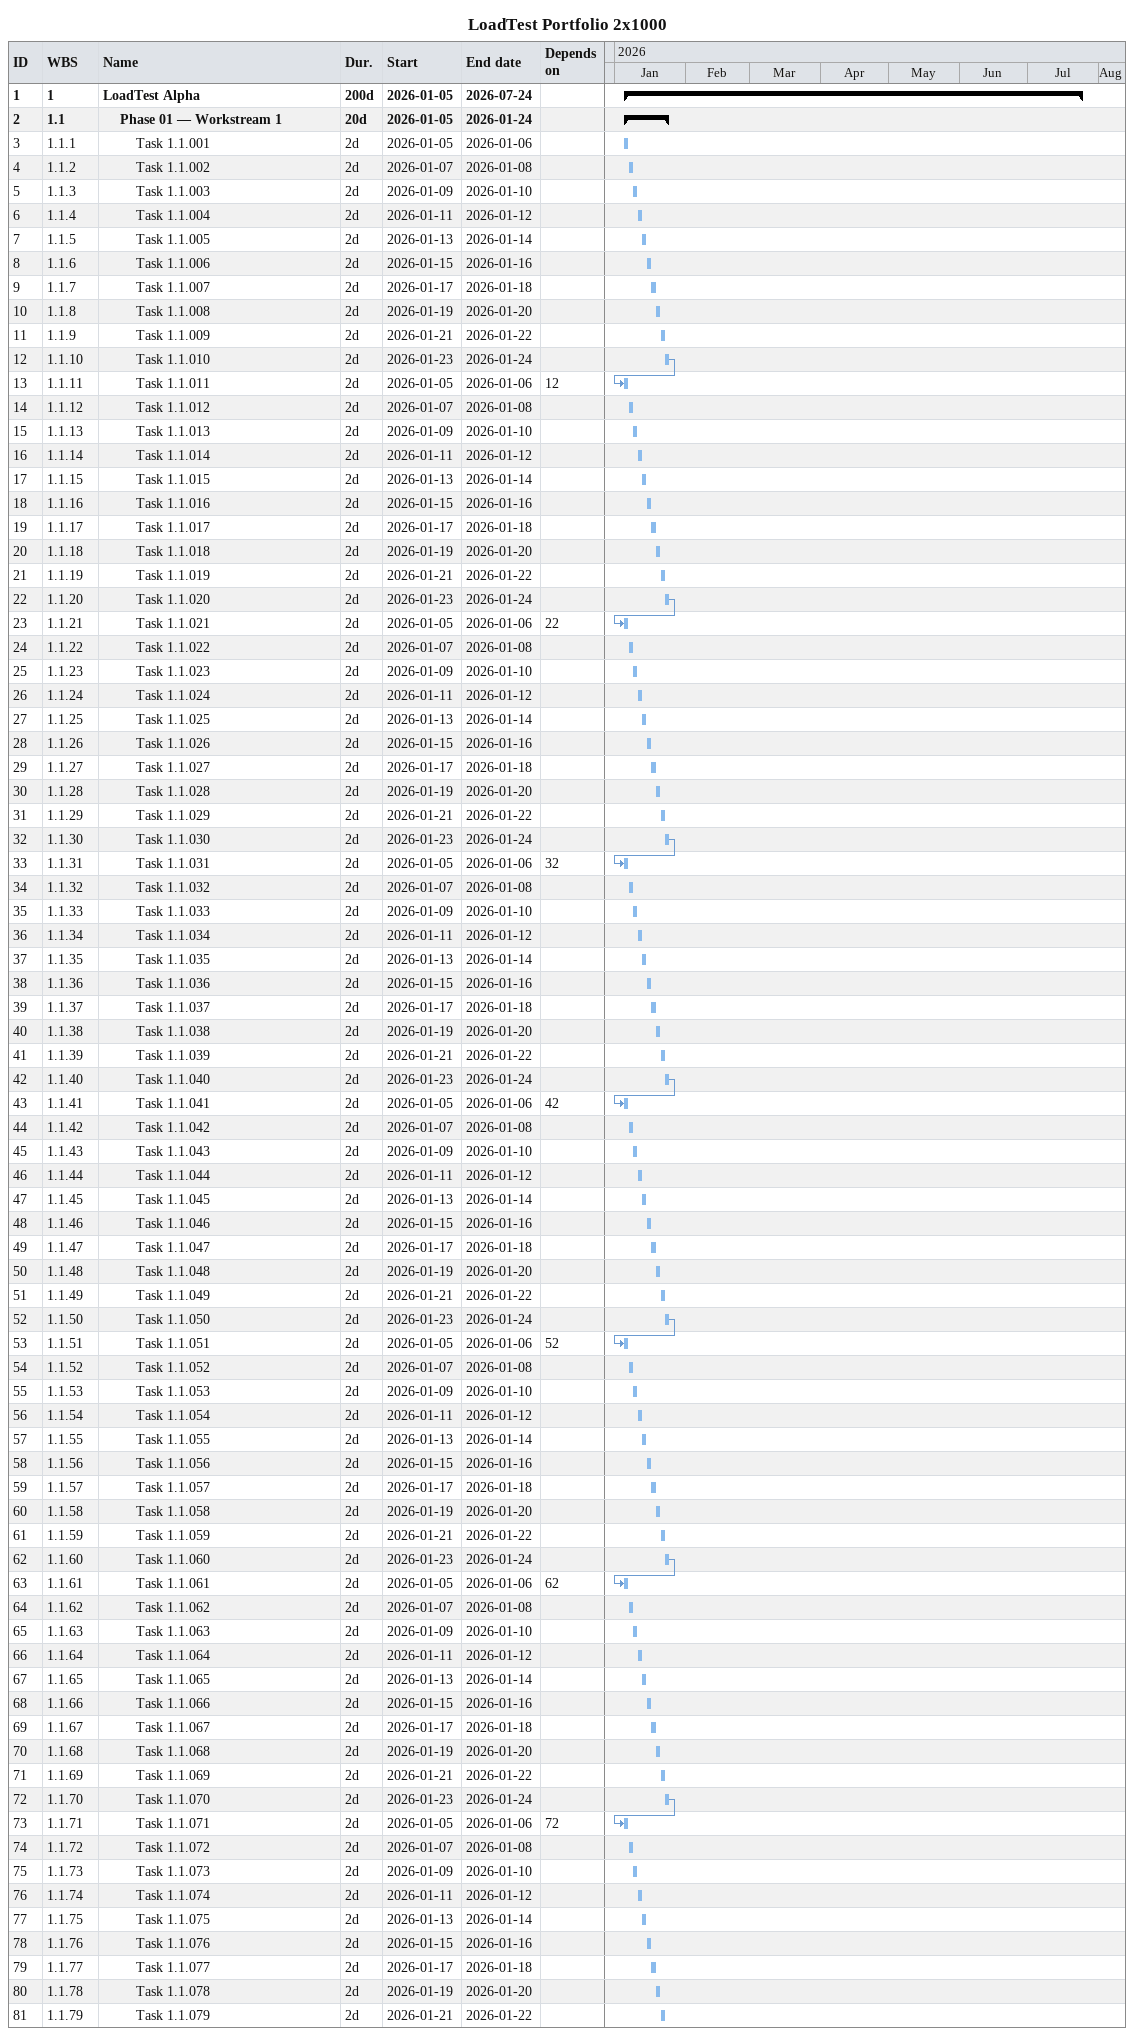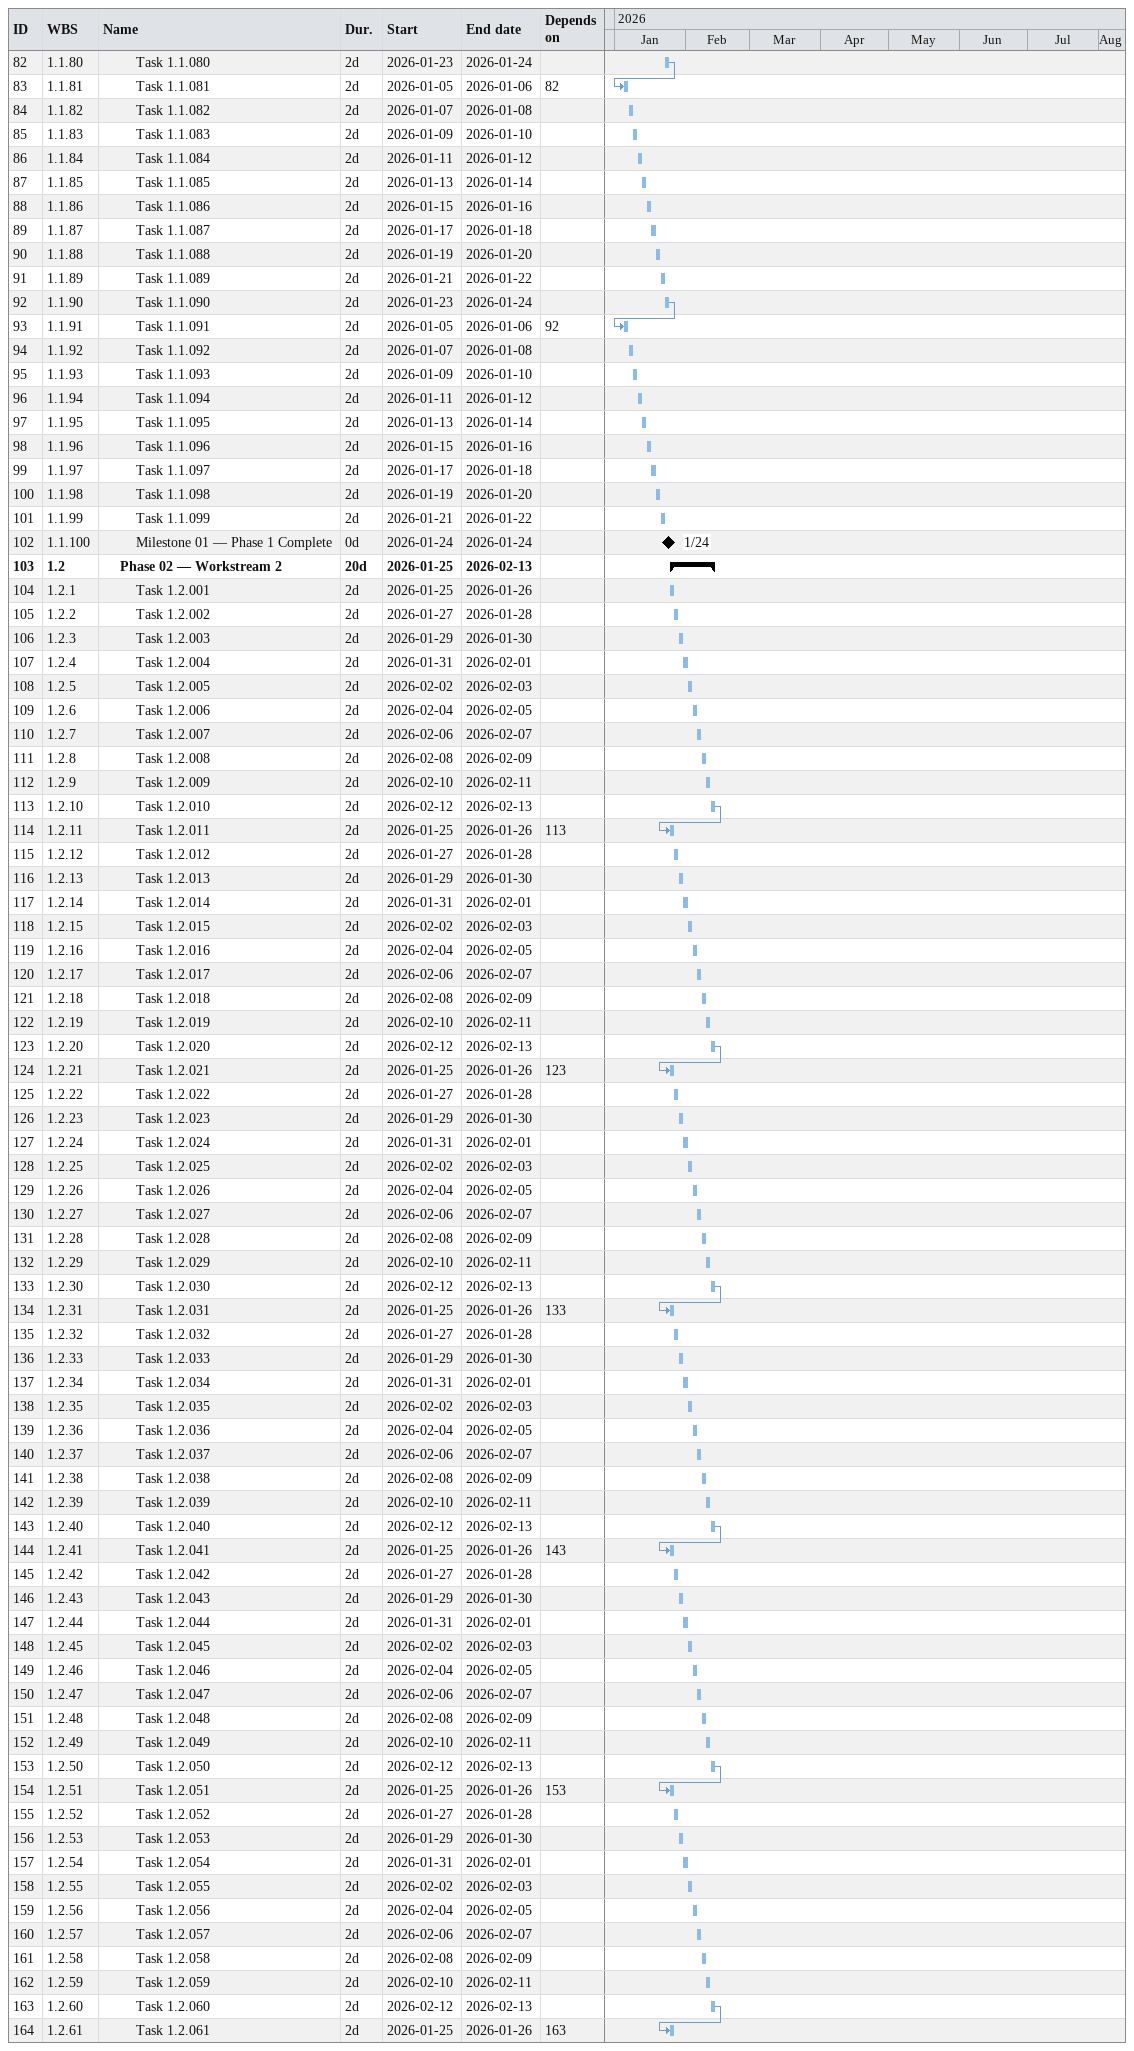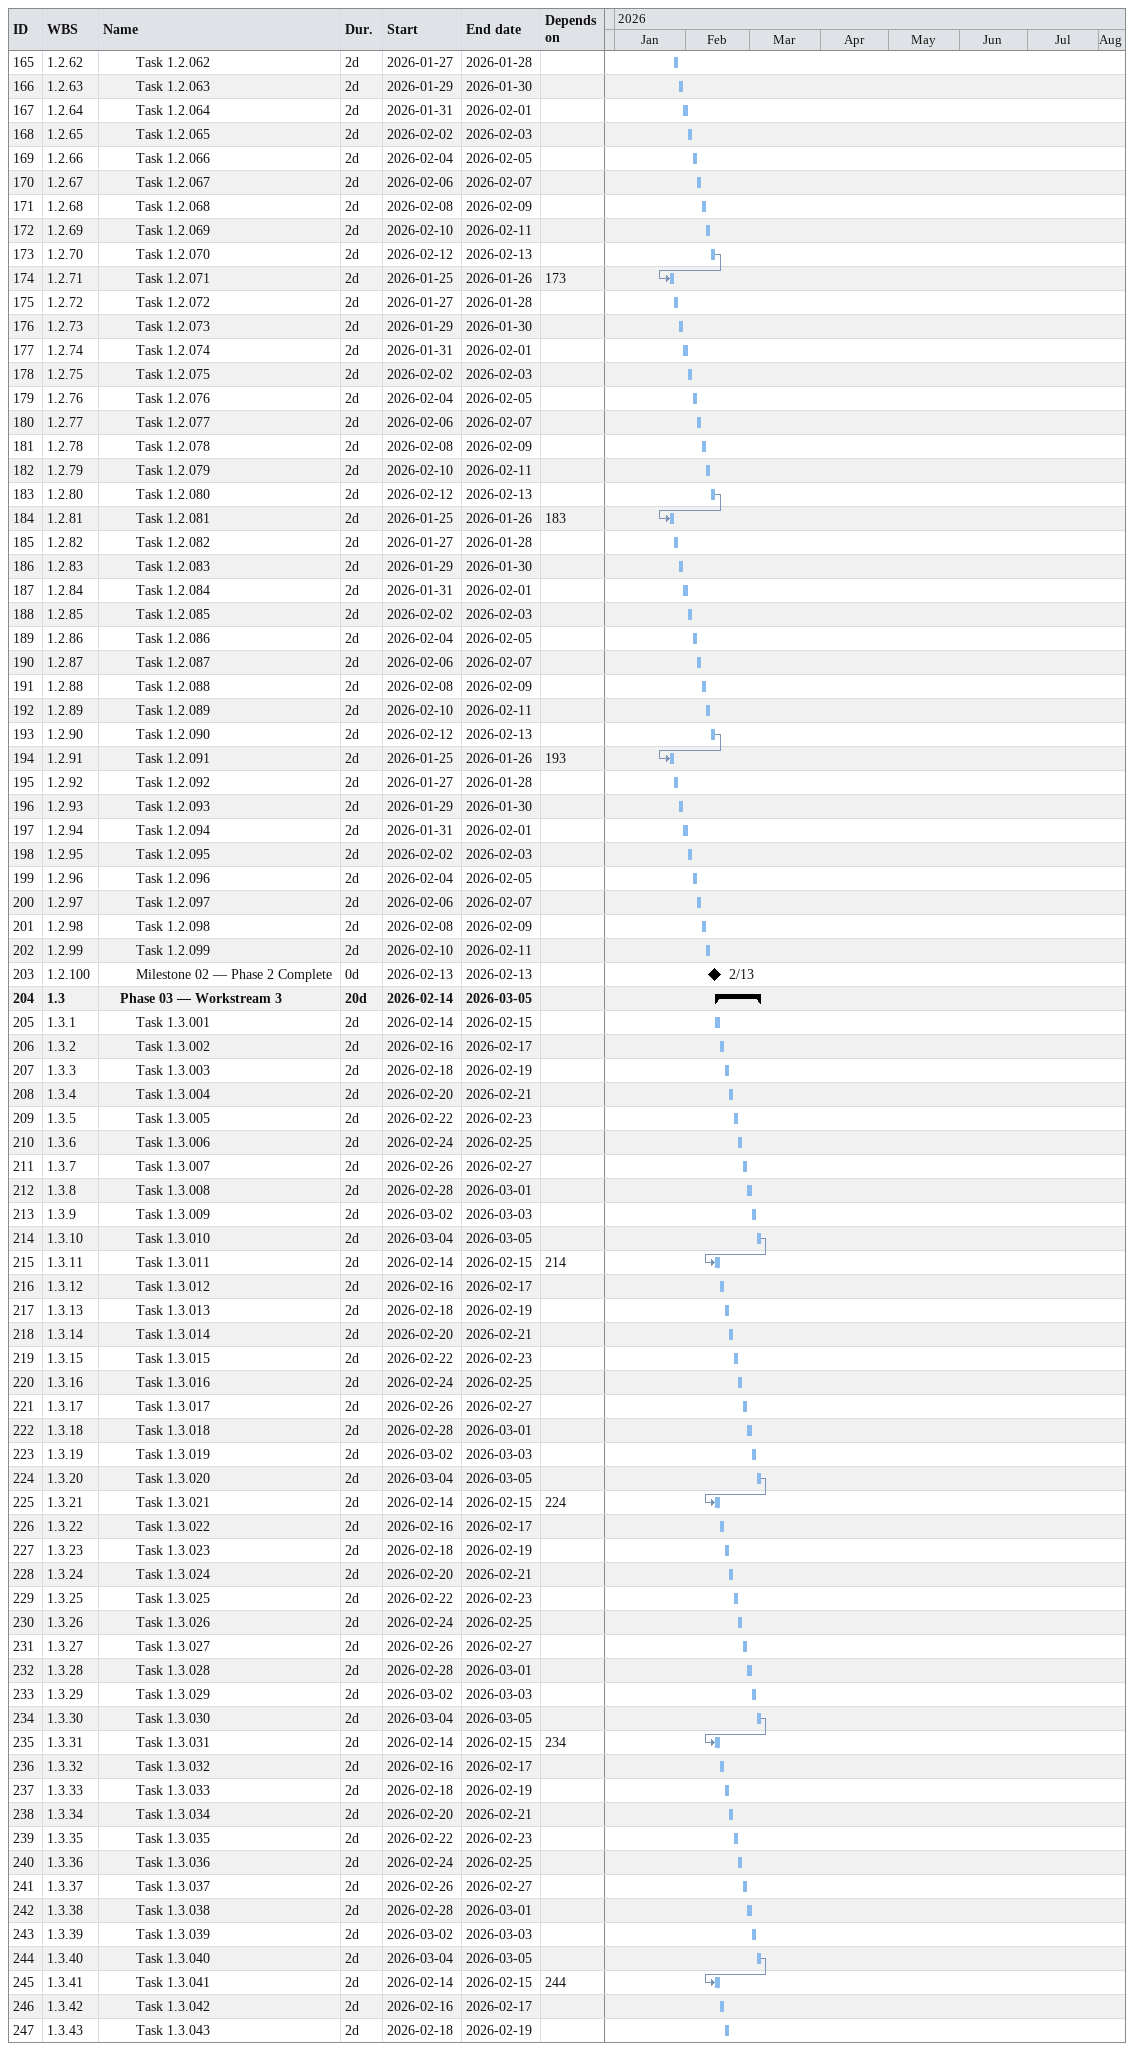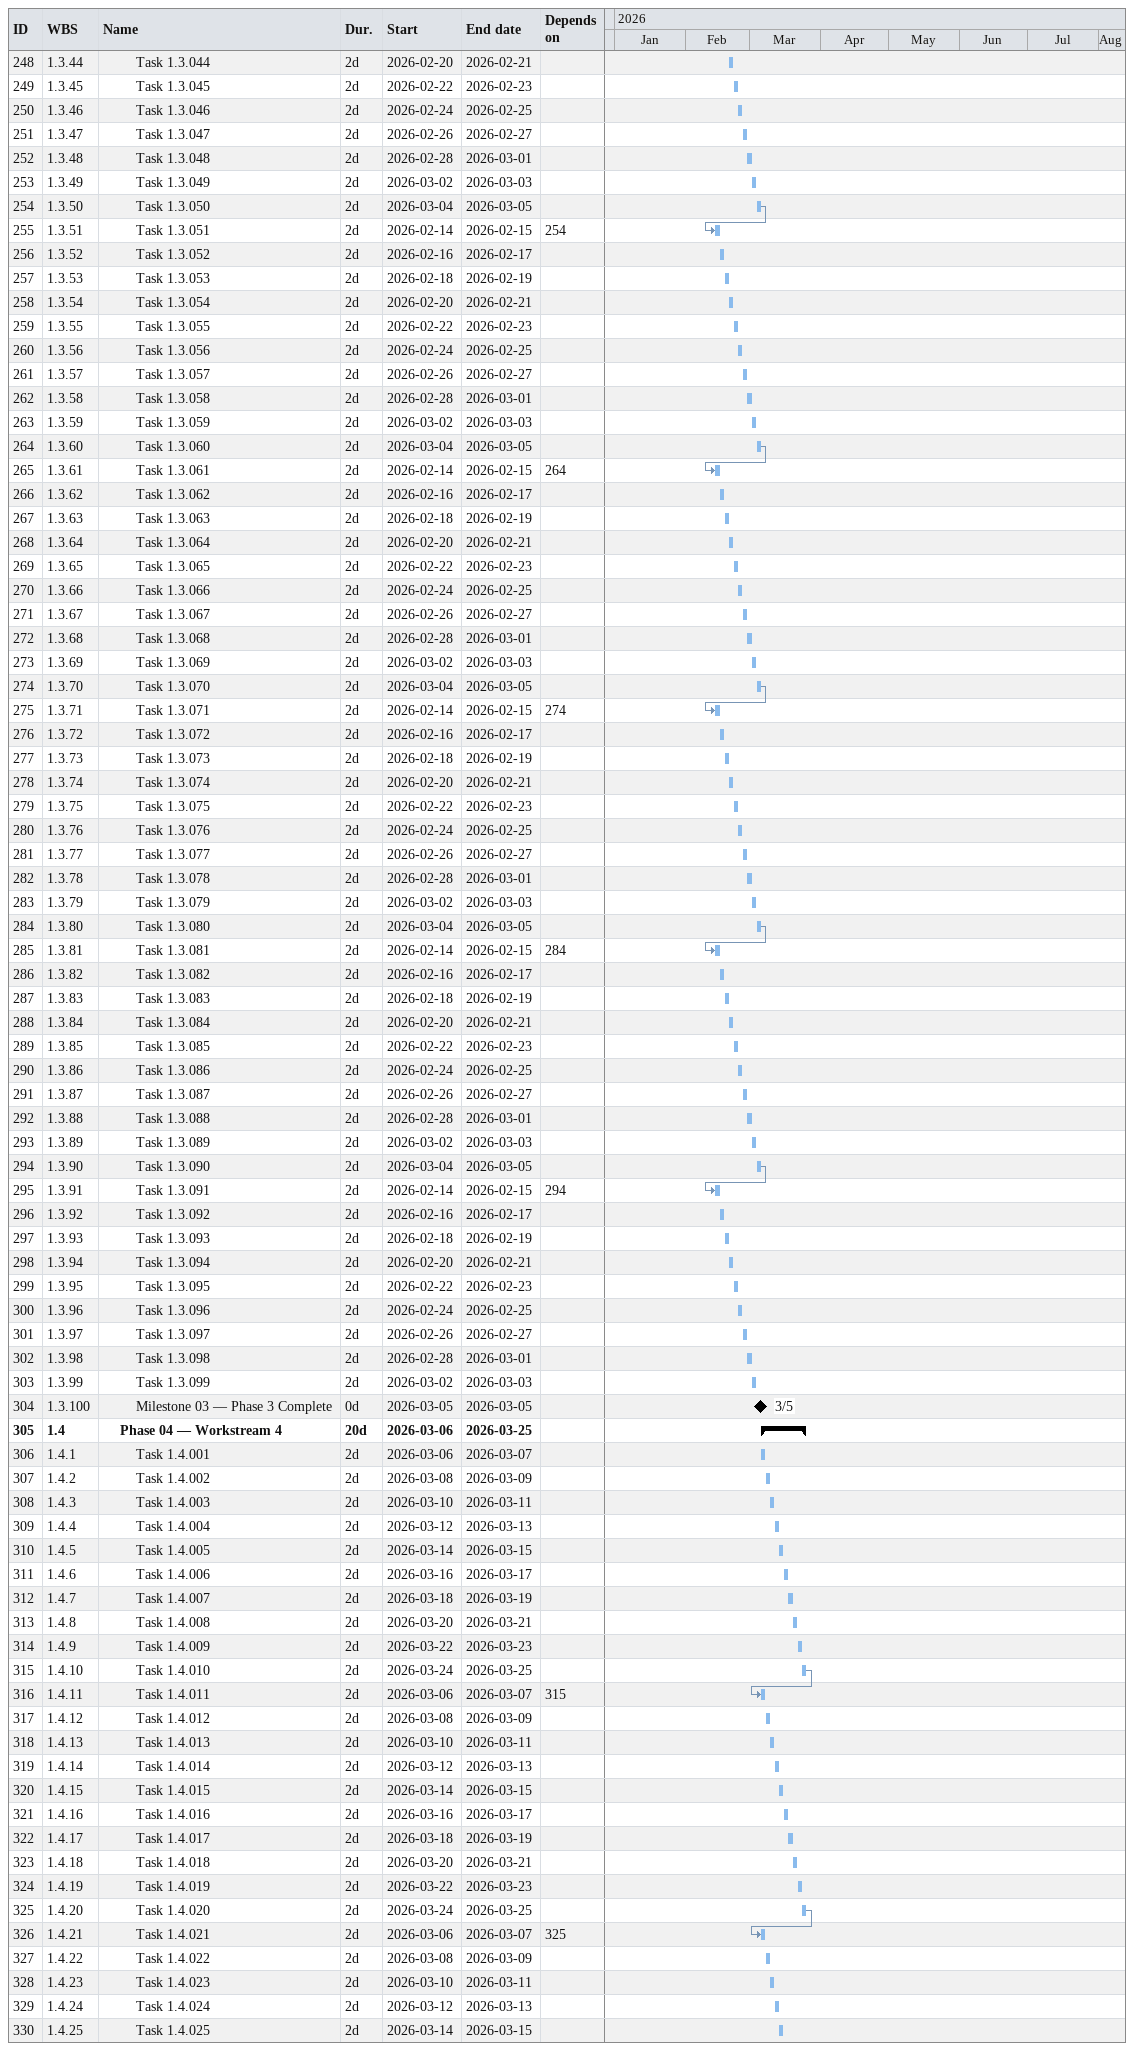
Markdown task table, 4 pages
LoadTest Portfolio 2x1000

| ID | WBS | Task | Duration | Start | Finish | Predecessors |
|---|---|---|---|---|---|---|
| 1 | 1 | **LoadTest Alpha** | 200d | 2026-01-05 | 2026-07-24 |  |
| 2 | 1.1 | **Phase 01 — Workstream 1** | 20d | 2026-01-05 | 2026-01-24 |  |
| 3 | 1.1.1 | Task 1.1.001 | 2d | 2026-01-05 | 2026-01-06 |  |
| 4 | 1.1.2 | Task 1.1.002 | 2d | 2026-01-07 | 2026-01-08 |  |
| 5 | 1.1.3 | Task 1.1.003 | 2d | 2026-01-09 | 2026-01-10 |  |
| 6 | 1.1.4 | Task 1.1.004 | 2d | 2026-01-11 | 2026-01-12 |  |
| 7 | 1.1.5 | Task 1.1.005 | 2d | 2026-01-13 | 2026-01-14 |  |
| 8 | 1.1.6 | Task 1.1.006 | 2d | 2026-01-15 | 2026-01-16 |  |
| 9 | 1.1.7 | Task 1.1.007 | 2d | 2026-01-17 | 2026-01-18 |  |
| 10 | 1.1.8 | Task 1.1.008 | 2d | 2026-01-19 | 2026-01-20 |  |
| 11 | 1.1.9 | Task 1.1.009 | 2d | 2026-01-21 | 2026-01-22 |  |
| 12 | 1.1.10 | Task 1.1.010 | 2d | 2026-01-23 | 2026-01-24 |  |
| 13 | 1.1.11 | Task 1.1.011 | 2d | 2026-01-05 | 2026-01-06 | 12 |
| 14 | 1.1.12 | Task 1.1.012 | 2d | 2026-01-07 | 2026-01-08 |  |
| 15 | 1.1.13 | Task 1.1.013 | 2d | 2026-01-09 | 2026-01-10 |  |
| 16 | 1.1.14 | Task 1.1.014 | 2d | 2026-01-11 | 2026-01-12 |  |
| 17 | 1.1.15 | Task 1.1.015 | 2d | 2026-01-13 | 2026-01-14 |  |
| 18 | 1.1.16 | Task 1.1.016 | 2d | 2026-01-15 | 2026-01-16 |  |
| 19 | 1.1.17 | Task 1.1.017 | 2d | 2026-01-17 | 2026-01-18 |  |
| 20 | 1.1.18 | Task 1.1.018 | 2d | 2026-01-19 | 2026-01-20 |  |
| 21 | 1.1.19 | Task 1.1.019 | 2d | 2026-01-21 | 2026-01-22 |  |
| 22 | 1.1.20 | Task 1.1.020 | 2d | 2026-01-23 | 2026-01-24 |  |
| 23 | 1.1.21 | Task 1.1.021 | 2d | 2026-01-05 | 2026-01-06 | 22 |
| 24 | 1.1.22 | Task 1.1.022 | 2d | 2026-01-07 | 2026-01-08 |  |
| 25 | 1.1.23 | Task 1.1.023 | 2d | 2026-01-09 | 2026-01-10 |  |
| 26 | 1.1.24 | Task 1.1.024 | 2d | 2026-01-11 | 2026-01-12 |  |
| 27 | 1.1.25 | Task 1.1.025 | 2d | 2026-01-13 | 2026-01-14 |  |
| 28 | 1.1.26 | Task 1.1.026 | 2d | 2026-01-15 | 2026-01-16 |  |
| 29 | 1.1.27 | Task 1.1.027 | 2d | 2026-01-17 | 2026-01-18 |  |
| 30 | 1.1.28 | Task 1.1.028 | 2d | 2026-01-19 | 2026-01-20 |  |
| 31 | 1.1.29 | Task 1.1.029 | 2d | 2026-01-21 | 2026-01-22 |  |
| 32 | 1.1.30 | Task 1.1.030 | 2d | 2026-01-23 | 2026-01-24 |  |
| 33 | 1.1.31 | Task 1.1.031 | 2d | 2026-01-05 | 2026-01-06 | 32 |
| 34 | 1.1.32 | Task 1.1.032 | 2d | 2026-01-07 | 2026-01-08 |  |
| 35 | 1.1.33 | Task 1.1.033 | 2d | 2026-01-09 | 2026-01-10 |  |
| 36 | 1.1.34 | Task 1.1.034 | 2d | 2026-01-11 | 2026-01-12 |  |
| 37 | 1.1.35 | Task 1.1.035 | 2d | 2026-01-13 | 2026-01-14 |  |
| 38 | 1.1.36 | Task 1.1.036 | 2d | 2026-01-15 | 2026-01-16 |  |
| 39 | 1.1.37 | Task 1.1.037 | 2d | 2026-01-17 | 2026-01-18 |  |
| 40 | 1.1.38 | Task 1.1.038 | 2d | 2026-01-19 | 2026-01-20 |  |
| 41 | 1.1.39 | Task 1.1.039 | 2d | 2026-01-21 | 2026-01-22 |  |
| 42 | 1.1.40 | Task 1.1.040 | 2d | 2026-01-23 | 2026-01-24 |  |
| 43 | 1.1.41 | Task 1.1.041 | 2d | 2026-01-05 | 2026-01-06 | 42 |
| 44 | 1.1.42 | Task 1.1.042 | 2d | 2026-01-07 | 2026-01-08 |  |
| 45 | 1.1.43 | Task 1.1.043 | 2d | 2026-01-09 | 2026-01-10 |  |
| 46 | 1.1.44 | Task 1.1.044 | 2d | 2026-01-11 | 2026-01-12 |  |
| 47 | 1.1.45 | Task 1.1.045 | 2d | 2026-01-13 | 2026-01-14 |  |
| 48 | 1.1.46 | Task 1.1.046 | 2d | 2026-01-15 | 2026-01-16 |  |
| 49 | 1.1.47 | Task 1.1.047 | 2d | 2026-01-17 | 2026-01-18 |  |
| 50 | 1.1.48 | Task 1.1.048 | 2d | 2026-01-19 | 2026-01-20 |  |
| 51 | 1.1.49 | Task 1.1.049 | 2d | 2026-01-21 | 2026-01-22 |  |
| 52 | 1.1.50 | Task 1.1.050 | 2d | 2026-01-23 | 2026-01-24 |  |
| 53 | 1.1.51 | Task 1.1.051 | 2d | 2026-01-05 | 2026-01-06 | 52 |
| 54 | 1.1.52 | Task 1.1.052 | 2d | 2026-01-07 | 2026-01-08 |  |
| 55 | 1.1.53 | Task 1.1.053 | 2d | 2026-01-09 | 2026-01-10 |  |
| 56 | 1.1.54 | Task 1.1.054 | 2d | 2026-01-11 | 2026-01-12 |  |
| 57 | 1.1.55 | Task 1.1.055 | 2d | 2026-01-13 | 2026-01-14 |  |
| 58 | 1.1.56 | Task 1.1.056 | 2d | 2026-01-15 | 2026-01-16 |  |
| 59 | 1.1.57 | Task 1.1.057 | 2d | 2026-01-17 | 2026-01-18 |  |
| 60 | 1.1.58 | Task 1.1.058 | 2d | 2026-01-19 | 2026-01-20 |  |
| 61 | 1.1.59 | Task 1.1.059 | 2d | 2026-01-21 | 2026-01-22 |  |
| 62 | 1.1.60 | Task 1.1.060 | 2d | 2026-01-23 | 2026-01-24 |  |
| 63 | 1.1.61 | Task 1.1.061 | 2d | 2026-01-05 | 2026-01-06 | 62 |
| 64 | 1.1.62 | Task 1.1.062 | 2d | 2026-01-07 | 2026-01-08 |  |
| 65 | 1.1.63 | Task 1.1.063 | 2d | 2026-01-09 | 2026-01-10 |  |
| 66 | 1.1.64 | Task 1.1.064 | 2d | 2026-01-11 | 2026-01-12 |  |
| 67 | 1.1.65 | Task 1.1.065 | 2d | 2026-01-13 | 2026-01-14 |  |
| 68 | 1.1.66 | Task 1.1.066 | 2d | 2026-01-15 | 2026-01-16 |  |
| 69 | 1.1.67 | Task 1.1.067 | 2d | 2026-01-17 | 2026-01-18 |  |
| 70 | 1.1.68 | Task 1.1.068 | 2d | 2026-01-19 | 2026-01-20 |  |
| 71 | 1.1.69 | Task 1.1.069 | 2d | 2026-01-21 | 2026-01-22 |  |
| 72 | 1.1.70 | Task 1.1.070 | 2d | 2026-01-23 | 2026-01-24 |  |
| 73 | 1.1.71 | Task 1.1.071 | 2d | 2026-01-05 | 2026-01-06 | 72 |
| 74 | 1.1.72 | Task 1.1.072 | 2d | 2026-01-07 | 2026-01-08 |  |
| 75 | 1.1.73 | Task 1.1.073 | 2d | 2026-01-09 | 2026-01-10 |  |
| 76 | 1.1.74 | Task 1.1.074 | 2d | 2026-01-11 | 2026-01-12 |  |
| 77 | 1.1.75 | Task 1.1.075 | 2d | 2026-01-13 | 2026-01-14 |  |
| 78 | 1.1.76 | Task 1.1.076 | 2d | 2026-01-15 | 2026-01-16 |  |
| 79 | 1.1.77 | Task 1.1.077 | 2d | 2026-01-17 | 2026-01-18 |  |
| 80 | 1.1.78 | Task 1.1.078 | 2d | 2026-01-19 | 2026-01-20 |  |
| 81 | 1.1.79 | Task 1.1.079 | 2d | 2026-01-21 | 2026-01-22 |  |
| 82 | 1.1.80 | Task 1.1.080 | 2d | 2026-01-23 | 2026-01-24 |  |
| 83 | 1.1.81 | Task 1.1.081 | 2d | 2026-01-05 | 2026-01-06 | 82 |
| 84 | 1.1.82 | Task 1.1.082 | 2d | 2026-01-07 | 2026-01-08 |  |
| 85 | 1.1.83 | Task 1.1.083 | 2d | 2026-01-09 | 2026-01-10 |  |
| 86 | 1.1.84 | Task 1.1.084 | 2d | 2026-01-11 | 2026-01-12 |  |
| 87 | 1.1.85 | Task 1.1.085 | 2d | 2026-01-13 | 2026-01-14 |  |
| 88 | 1.1.86 | Task 1.1.086 | 2d | 2026-01-15 | 2026-01-16 |  |
| 89 | 1.1.87 | Task 1.1.087 | 2d | 2026-01-17 | 2026-01-18 |  |
| 90 | 1.1.88 | Task 1.1.088 | 2d | 2026-01-19 | 2026-01-20 |  |
| 91 | 1.1.89 | Task 1.1.089 | 2d | 2026-01-21 | 2026-01-22 |  |
| 92 | 1.1.90 | Task 1.1.090 | 2d | 2026-01-23 | 2026-01-24 |  |
| 93 | 1.1.91 | Task 1.1.091 | 2d | 2026-01-05 | 2026-01-06 | 92 |
| 94 | 1.1.92 | Task 1.1.092 | 2d | 2026-01-07 | 2026-01-08 |  |
| 95 | 1.1.93 | Task 1.1.093 | 2d | 2026-01-09 | 2026-01-10 |  |
| 96 | 1.1.94 | Task 1.1.094 | 2d | 2026-01-11 | 2026-01-12 |  |
| 97 | 1.1.95 | Task 1.1.095 | 2d | 2026-01-13 | 2026-01-14 |  |
| 98 | 1.1.96 | Task 1.1.096 | 2d | 2026-01-15 | 2026-01-16 |  |
| 99 | 1.1.97 | Task 1.1.097 | 2d | 2026-01-17 | 2026-01-18 |  |
| 100 | 1.1.98 | Task 1.1.098 | 2d | 2026-01-19 | 2026-01-20 |  |
| 101 | 1.1.99 | Task 1.1.099 | 2d | 2026-01-21 | 2026-01-22 |  |
| 102 | 1.1.100 | Milestone 01 — Phase 1 Complete | 0d | 2026-01-24 | 2026-01-24 |  |
| 103 | 1.2 | **Phase 02 — Workstream 2** | 20d | 2026-01-25 | 2026-02-13 |  |
| 104 | 1.2.1 | Task 1.2.001 | 2d | 2026-01-25 | 2026-01-26 |  |
| 105 | 1.2.2 | Task 1.2.002 | 2d | 2026-01-27 | 2026-01-28 |  |
| 106 | 1.2.3 | Task 1.2.003 | 2d | 2026-01-29 | 2026-01-30 |  |
| 107 | 1.2.4 | Task 1.2.004 | 2d | 2026-01-31 | 2026-02-01 |  |
| 108 | 1.2.5 | Task 1.2.005 | 2d | 2026-02-02 | 2026-02-03 |  |
| 109 | 1.2.6 | Task 1.2.006 | 2d | 2026-02-04 | 2026-02-05 |  |
| 110 | 1.2.7 | Task 1.2.007 | 2d | 2026-02-06 | 2026-02-07 |  |
| 111 | 1.2.8 | Task 1.2.008 | 2d | 2026-02-08 | 2026-02-09 |  |
| 112 | 1.2.9 | Task 1.2.009 | 2d | 2026-02-10 | 2026-02-11 |  |
| 113 | 1.2.10 | Task 1.2.010 | 2d | 2026-02-12 | 2026-02-13 |  |
| 114 | 1.2.11 | Task 1.2.011 | 2d | 2026-01-25 | 2026-01-26 | 113 |
| 115 | 1.2.12 | Task 1.2.012 | 2d | 2026-01-27 | 2026-01-28 |  |
| 116 | 1.2.13 | Task 1.2.013 | 2d | 2026-01-29 | 2026-01-30 |  |
| 117 | 1.2.14 | Task 1.2.014 | 2d | 2026-01-31 | 2026-02-01 |  |
| 118 | 1.2.15 | Task 1.2.015 | 2d | 2026-02-02 | 2026-02-03 |  |
| 119 | 1.2.16 | Task 1.2.016 | 2d | 2026-02-04 | 2026-02-05 |  |
| 120 | 1.2.17 | Task 1.2.017 | 2d | 2026-02-06 | 2026-02-07 |  |
| 121 | 1.2.18 | Task 1.2.018 | 2d | 2026-02-08 | 2026-02-09 |  |
| 122 | 1.2.19 | Task 1.2.019 | 2d | 2026-02-10 | 2026-02-11 |  |
| 123 | 1.2.20 | Task 1.2.020 | 2d | 2026-02-12 | 2026-02-13 |  |
| 124 | 1.2.21 | Task 1.2.021 | 2d | 2026-01-25 | 2026-01-26 | 123 |
| 125 | 1.2.22 | Task 1.2.022 | 2d | 2026-01-27 | 2026-01-28 |  |
| 126 | 1.2.23 | Task 1.2.023 | 2d | 2026-01-29 | 2026-01-30 |  |
| 127 | 1.2.24 | Task 1.2.024 | 2d | 2026-01-31 | 2026-02-01 |  |
| 128 | 1.2.25 | Task 1.2.025 | 2d | 2026-02-02 | 2026-02-03 |  |
| 129 | 1.2.26 | Task 1.2.026 | 2d | 2026-02-04 | 2026-02-05 |  |
| 130 | 1.2.27 | Task 1.2.027 | 2d | 2026-02-06 | 2026-02-07 |  |
| 131 | 1.2.28 | Task 1.2.028 | 2d | 2026-02-08 | 2026-02-09 |  |
| 132 | 1.2.29 | Task 1.2.029 | 2d | 2026-02-10 | 2026-02-11 |  |
| 133 | 1.2.30 | Task 1.2.030 | 2d | 2026-02-12 | 2026-02-13 |  |
| 134 | 1.2.31 | Task 1.2.031 | 2d | 2026-01-25 | 2026-01-26 | 133 |
| 135 | 1.2.32 | Task 1.2.032 | 2d | 2026-01-27 | 2026-01-28 |  |
| 136 | 1.2.33 | Task 1.2.033 | 2d | 2026-01-29 | 2026-01-30 |  |
| 137 | 1.2.34 | Task 1.2.034 | 2d | 2026-01-31 | 2026-02-01 |  |
| 138 | 1.2.35 | Task 1.2.035 | 2d | 2026-02-02 | 2026-02-03 |  |
| 139 | 1.2.36 | Task 1.2.036 | 2d | 2026-02-04 | 2026-02-05 |  |
| 140 | 1.2.37 | Task 1.2.037 | 2d | 2026-02-06 | 2026-02-07 |  |
| 141 | 1.2.38 | Task 1.2.038 | 2d | 2026-02-08 | 2026-02-09 |  |
| 142 | 1.2.39 | Task 1.2.039 | 2d | 2026-02-10 | 2026-02-11 |  |
| 143 | 1.2.40 | Task 1.2.040 | 2d | 2026-02-12 | 2026-02-13 |  |
| 144 | 1.2.41 | Task 1.2.041 | 2d | 2026-01-25 | 2026-01-26 | 143 |
| 145 | 1.2.42 | Task 1.2.042 | 2d | 2026-01-27 | 2026-01-28 |  |
| 146 | 1.2.43 | Task 1.2.043 | 2d | 2026-01-29 | 2026-01-30 |  |
| 147 | 1.2.44 | Task 1.2.044 | 2d | 2026-01-31 | 2026-02-01 |  |
| 148 | 1.2.45 | Task 1.2.045 | 2d | 2026-02-02 | 2026-02-03 |  |
| 149 | 1.2.46 | Task 1.2.046 | 2d | 2026-02-04 | 2026-02-05 |  |
| 150 | 1.2.47 | Task 1.2.047 | 2d | 2026-02-06 | 2026-02-07 |  |
| 151 | 1.2.48 | Task 1.2.048 | 2d | 2026-02-08 | 2026-02-09 |  |
| 152 | 1.2.49 | Task 1.2.049 | 2d | 2026-02-10 | 2026-02-11 |  |
| 153 | 1.2.50 | Task 1.2.050 | 2d | 2026-02-12 | 2026-02-13 |  |
| 154 | 1.2.51 | Task 1.2.051 | 2d | 2026-01-25 | 2026-01-26 | 153 |
| 155 | 1.2.52 | Task 1.2.052 | 2d | 2026-01-27 | 2026-01-28 |  |
| 156 | 1.2.53 | Task 1.2.053 | 2d | 2026-01-29 | 2026-01-30 |  |
| 157 | 1.2.54 | Task 1.2.054 | 2d | 2026-01-31 | 2026-02-01 |  |
| 158 | 1.2.55 | Task 1.2.055 | 2d | 2026-02-02 | 2026-02-03 |  |
| 159 | 1.2.56 | Task 1.2.056 | 2d | 2026-02-04 | 2026-02-05 |  |
| 160 | 1.2.57 | Task 1.2.057 | 2d | 2026-02-06 | 2026-02-07 |  |
| 161 | 1.2.58 | Task 1.2.058 | 2d | 2026-02-08 | 2026-02-09 |  |
| 162 | 1.2.59 | Task 1.2.059 | 2d | 2026-02-10 | 2026-02-11 |  |
| 163 | 1.2.60 | Task 1.2.060 | 2d | 2026-02-12 | 2026-02-13 |  |
| 164 | 1.2.61 | Task 1.2.061 | 2d | 2026-01-25 | 2026-01-26 | 163 |
| 165 | 1.2.62 | Task 1.2.062 | 2d | 2026-01-27 | 2026-01-28 |  |
| 166 | 1.2.63 | Task 1.2.063 | 2d | 2026-01-29 | 2026-01-30 |  |
| 167 | 1.2.64 | Task 1.2.064 | 2d | 2026-01-31 | 2026-02-01 |  |
| 168 | 1.2.65 | Task 1.2.065 | 2d | 2026-02-02 | 2026-02-03 |  |
| 169 | 1.2.66 | Task 1.2.066 | 2d | 2026-02-04 | 2026-02-05 |  |
| 170 | 1.2.67 | Task 1.2.067 | 2d | 2026-02-06 | 2026-02-07 |  |
| 171 | 1.2.68 | Task 1.2.068 | 2d | 2026-02-08 | 2026-02-09 |  |
| 172 | 1.2.69 | Task 1.2.069 | 2d | 2026-02-10 | 2026-02-11 |  |
| 173 | 1.2.70 | Task 1.2.070 | 2d | 2026-02-12 | 2026-02-13 |  |
| 174 | 1.2.71 | Task 1.2.071 | 2d | 2026-01-25 | 2026-01-26 | 173 |
| 175 | 1.2.72 | Task 1.2.072 | 2d | 2026-01-27 | 2026-01-28 |  |
| 176 | 1.2.73 | Task 1.2.073 | 2d | 2026-01-29 | 2026-01-30 |  |
| 177 | 1.2.74 | Task 1.2.074 | 2d | 2026-01-31 | 2026-02-01 |  |
| 178 | 1.2.75 | Task 1.2.075 | 2d | 2026-02-02 | 2026-02-03 |  |
| 179 | 1.2.76 | Task 1.2.076 | 2d | 2026-02-04 | 2026-02-05 |  |
| 180 | 1.2.77 | Task 1.2.077 | 2d | 2026-02-06 | 2026-02-07 |  |
| 181 | 1.2.78 | Task 1.2.078 | 2d | 2026-02-08 | 2026-02-09 |  |
| 182 | 1.2.79 | Task 1.2.079 | 2d | 2026-02-10 | 2026-02-11 |  |
| 183 | 1.2.80 | Task 1.2.080 | 2d | 2026-02-12 | 2026-02-13 |  |
| 184 | 1.2.81 | Task 1.2.081 | 2d | 2026-01-25 | 2026-01-26 | 183 |
| 185 | 1.2.82 | Task 1.2.082 | 2d | 2026-01-27 | 2026-01-28 |  |
| 186 | 1.2.83 | Task 1.2.083 | 2d | 2026-01-29 | 2026-01-30 |  |
| 187 | 1.2.84 | Task 1.2.084 | 2d | 2026-01-31 | 2026-02-01 |  |
| 188 | 1.2.85 | Task 1.2.085 | 2d | 2026-02-02 | 2026-02-03 |  |
| 189 | 1.2.86 | Task 1.2.086 | 2d | 2026-02-04 | 2026-02-05 |  |
| 190 | 1.2.87 | Task 1.2.087 | 2d | 2026-02-06 | 2026-02-07 |  |
| 191 | 1.2.88 | Task 1.2.088 | 2d | 2026-02-08 | 2026-02-09 |  |
| 192 | 1.2.89 | Task 1.2.089 | 2d | 2026-02-10 | 2026-02-11 |  |
| 193 | 1.2.90 | Task 1.2.090 | 2d | 2026-02-12 | 2026-02-13 |  |
| 194 | 1.2.91 | Task 1.2.091 | 2d | 2026-01-25 | 2026-01-26 | 193 |
| 195 | 1.2.92 | Task 1.2.092 | 2d | 2026-01-27 | 2026-01-28 |  |
| 196 | 1.2.93 | Task 1.2.093 | 2d | 2026-01-29 | 2026-01-30 |  |
| 197 | 1.2.94 | Task 1.2.094 | 2d | 2026-01-31 | 2026-02-01 |  |
| 198 | 1.2.95 | Task 1.2.095 | 2d | 2026-02-02 | 2026-02-03 |  |
| 199 | 1.2.96 | Task 1.2.096 | 2d | 2026-02-04 | 2026-02-05 |  |
| 200 | 1.2.97 | Task 1.2.097 | 2d | 2026-02-06 | 2026-02-07 |  |
| 201 | 1.2.98 | Task 1.2.098 | 2d | 2026-02-08 | 2026-02-09 |  |
| 202 | 1.2.99 | Task 1.2.099 | 2d | 2026-02-10 | 2026-02-11 |  |
| 203 | 1.2.100 | Milestone 02 — Phase 2 Complete | 0d | 2026-02-13 | 2026-02-13 |  |
| 204 | 1.3 | **Phase 03 — Workstream 3** | 20d | 2026-02-14 | 2026-03-05 |  |
| 205 | 1.3.1 | Task 1.3.001 | 2d | 2026-02-14 | 2026-02-15 |  |
| 206 | 1.3.2 | Task 1.3.002 | 2d | 2026-02-16 | 2026-02-17 |  |
| 207 | 1.3.3 | Task 1.3.003 | 2d | 2026-02-18 | 2026-02-19 |  |
| 208 | 1.3.4 | Task 1.3.004 | 2d | 2026-02-20 | 2026-02-21 |  |
| 209 | 1.3.5 | Task 1.3.005 | 2d | 2026-02-22 | 2026-02-23 |  |
| 210 | 1.3.6 | Task 1.3.006 | 2d | 2026-02-24 | 2026-02-25 |  |
| 211 | 1.3.7 | Task 1.3.007 | 2d | 2026-02-26 | 2026-02-27 |  |
| 212 | 1.3.8 | Task 1.3.008 | 2d | 2026-02-28 | 2026-03-01 |  |
| 213 | 1.3.9 | Task 1.3.009 | 2d | 2026-03-02 | 2026-03-03 |  |
| 214 | 1.3.10 | Task 1.3.010 | 2d | 2026-03-04 | 2026-03-05 |  |
| 215 | 1.3.11 | Task 1.3.011 | 2d | 2026-02-14 | 2026-02-15 | 214 |
| 216 | 1.3.12 | Task 1.3.012 | 2d | 2026-02-16 | 2026-02-17 |  |
| 217 | 1.3.13 | Task 1.3.013 | 2d | 2026-02-18 | 2026-02-19 |  |
| 218 | 1.3.14 | Task 1.3.014 | 2d | 2026-02-20 | 2026-02-21 |  |
| 219 | 1.3.15 | Task 1.3.015 | 2d | 2026-02-22 | 2026-02-23 |  |
| 220 | 1.3.16 | Task 1.3.016 | 2d | 2026-02-24 | 2026-02-25 |  |
| 221 | 1.3.17 | Task 1.3.017 | 2d | 2026-02-26 | 2026-02-27 |  |
| 222 | 1.3.18 | Task 1.3.018 | 2d | 2026-02-28 | 2026-03-01 |  |
| 223 | 1.3.19 | Task 1.3.019 | 2d | 2026-03-02 | 2026-03-03 |  |
| 224 | 1.3.20 | Task 1.3.020 | 2d | 2026-03-04 | 2026-03-05 |  |
| 225 | 1.3.21 | Task 1.3.021 | 2d | 2026-02-14 | 2026-02-15 | 224 |
| 226 | 1.3.22 | Task 1.3.022 | 2d | 2026-02-16 | 2026-02-17 |  |
| 227 | 1.3.23 | Task 1.3.023 | 2d | 2026-02-18 | 2026-02-19 |  |
| 228 | 1.3.24 | Task 1.3.024 | 2d | 2026-02-20 | 2026-02-21 |  |
| 229 | 1.3.25 | Task 1.3.025 | 2d | 2026-02-22 | 2026-02-23 |  |
| 230 | 1.3.26 | Task 1.3.026 | 2d | 2026-02-24 | 2026-02-25 |  |
| 231 | 1.3.27 | Task 1.3.027 | 2d | 2026-02-26 | 2026-02-27 |  |
| 232 | 1.3.28 | Task 1.3.028 | 2d | 2026-02-28 | 2026-03-01 |  |
| 233 | 1.3.29 | Task 1.3.029 | 2d | 2026-03-02 | 2026-03-03 |  |
| 234 | 1.3.30 | Task 1.3.030 | 2d | 2026-03-04 | 2026-03-05 |  |
| 235 | 1.3.31 | Task 1.3.031 | 2d | 2026-02-14 | 2026-02-15 | 234 |
| 236 | 1.3.32 | Task 1.3.032 | 2d | 2026-02-16 | 2026-02-17 |  |
| 237 | 1.3.33 | Task 1.3.033 | 2d | 2026-02-18 | 2026-02-19 |  |
| 238 | 1.3.34 | Task 1.3.034 | 2d | 2026-02-20 | 2026-02-21 |  |
| 239 | 1.3.35 | Task 1.3.035 | 2d | 2026-02-22 | 2026-02-23 |  |
| 240 | 1.3.36 | Task 1.3.036 | 2d | 2026-02-24 | 2026-02-25 |  |
| 241 | 1.3.37 | Task 1.3.037 | 2d | 2026-02-26 | 2026-02-27 |  |
| 242 | 1.3.38 | Task 1.3.038 | 2d | 2026-02-28 | 2026-03-01 |  |
| 243 | 1.3.39 | Task 1.3.039 | 2d | 2026-03-02 | 2026-03-03 |  |
| 244 | 1.3.40 | Task 1.3.040 | 2d | 2026-03-04 | 2026-03-05 |  |
| 245 | 1.3.41 | Task 1.3.041 | 2d | 2026-02-14 | 2026-02-15 | 244 |
| 246 | 1.3.42 | Task 1.3.042 | 2d | 2026-02-16 | 2026-02-17 |  |
| 247 | 1.3.43 | Task 1.3.043 | 2d | 2026-02-18 | 2026-02-19 |  |
| 248 | 1.3.44 | Task 1.3.044 | 2d | 2026-02-20 | 2026-02-21 |  |
| 249 | 1.3.45 | Task 1.3.045 | 2d | 2026-02-22 | 2026-02-23 |  |
| 250 | 1.3.46 | Task 1.3.046 | 2d | 2026-02-24 | 2026-02-25 |  |
| 251 | 1.3.47 | Task 1.3.047 | 2d | 2026-02-26 | 2026-02-27 |  |
| 252 | 1.3.48 | Task 1.3.048 | 2d | 2026-02-28 | 2026-03-01 |  |
| 253 | 1.3.49 | Task 1.3.049 | 2d | 2026-03-02 | 2026-03-03 |  |
| 254 | 1.3.50 | Task 1.3.050 | 2d | 2026-03-04 | 2026-03-05 |  |
| 255 | 1.3.51 | Task 1.3.051 | 2d | 2026-02-14 | 2026-02-15 | 254 |
| 256 | 1.3.52 | Task 1.3.052 | 2d | 2026-02-16 | 2026-02-17 |  |
| 257 | 1.3.53 | Task 1.3.053 | 2d | 2026-02-18 | 2026-02-19 |  |
| 258 | 1.3.54 | Task 1.3.054 | 2d | 2026-02-20 | 2026-02-21 |  |
| 259 | 1.3.55 | Task 1.3.055 | 2d | 2026-02-22 | 2026-02-23 |  |
| 260 | 1.3.56 | Task 1.3.056 | 2d | 2026-02-24 | 2026-02-25 |  |
| 261 | 1.3.57 | Task 1.3.057 | 2d | 2026-02-26 | 2026-02-27 |  |
| 262 | 1.3.58 | Task 1.3.058 | 2d | 2026-02-28 | 2026-03-01 |  |
| 263 | 1.3.59 | Task 1.3.059 | 2d | 2026-03-02 | 2026-03-03 |  |
| 264 | 1.3.60 | Task 1.3.060 | 2d | 2026-03-04 | 2026-03-05 |  |
| 265 | 1.3.61 | Task 1.3.061 | 2d | 2026-02-14 | 2026-02-15 | 264 |
| 266 | 1.3.62 | Task 1.3.062 | 2d | 2026-02-16 | 2026-02-17 |  |
| 267 | 1.3.63 | Task 1.3.063 | 2d | 2026-02-18 | 2026-02-19 |  |
| 268 | 1.3.64 | Task 1.3.064 | 2d | 2026-02-20 | 2026-02-21 |  |
| 269 | 1.3.65 | Task 1.3.065 | 2d | 2026-02-22 | 2026-02-23 |  |
| 270 | 1.3.66 | Task 1.3.066 | 2d | 2026-02-24 | 2026-02-25 |  |
| 271 | 1.3.67 | Task 1.3.067 | 2d | 2026-02-26 | 2026-02-27 |  |
| 272 | 1.3.68 | Task 1.3.068 | 2d | 2026-02-28 | 2026-03-01 |  |
| 273 | 1.3.69 | Task 1.3.069 | 2d | 2026-03-02 | 2026-03-03 |  |
| 274 | 1.3.70 | Task 1.3.070 | 2d | 2026-03-04 | 2026-03-05 |  |
| 275 | 1.3.71 | Task 1.3.071 | 2d | 2026-02-14 | 2026-02-15 | 274 |
| 276 | 1.3.72 | Task 1.3.072 | 2d | 2026-02-16 | 2026-02-17 |  |
| 277 | 1.3.73 | Task 1.3.073 | 2d | 2026-02-18 | 2026-02-19 |  |
| 278 | 1.3.74 | Task 1.3.074 | 2d | 2026-02-20 | 2026-02-21 |  |
| 279 | 1.3.75 | Task 1.3.075 | 2d | 2026-02-22 | 2026-02-23 |  |
| 280 | 1.3.76 | Task 1.3.076 | 2d | 2026-02-24 | 2026-02-25 |  |
| 281 | 1.3.77 | Task 1.3.077 | 2d | 2026-02-26 | 2026-02-27 |  |
| 282 | 1.3.78 | Task 1.3.078 | 2d | 2026-02-28 | 2026-03-01 |  |
| 283 | 1.3.79 | Task 1.3.079 | 2d | 2026-03-02 | 2026-03-03 |  |
| 284 | 1.3.80 | Task 1.3.080 | 2d | 2026-03-04 | 2026-03-05 |  |
| 285 | 1.3.81 | Task 1.3.081 | 2d | 2026-02-14 | 2026-02-15 | 284 |
| 286 | 1.3.82 | Task 1.3.082 | 2d | 2026-02-16 | 2026-02-17 |  |
| 287 | 1.3.83 | Task 1.3.083 | 2d | 2026-02-18 | 2026-02-19 |  |
| 288 | 1.3.84 | Task 1.3.084 | 2d | 2026-02-20 | 2026-02-21 |  |
| 289 | 1.3.85 | Task 1.3.085 | 2d | 2026-02-22 | 2026-02-23 |  |
| 290 | 1.3.86 | Task 1.3.086 | 2d | 2026-02-24 | 2026-02-25 |  |
| 291 | 1.3.87 | Task 1.3.087 | 2d | 2026-02-26 | 2026-02-27 |  |
| 292 | 1.3.88 | Task 1.3.088 | 2d | 2026-02-28 | 2026-03-01 |  |
| 293 | 1.3.89 | Task 1.3.089 | 2d | 2026-03-02 | 2026-03-03 |  |
| 294 | 1.3.90 | Task 1.3.090 | 2d | 2026-03-04 | 2026-03-05 |  |
| 295 | 1.3.91 | Task 1.3.091 | 2d | 2026-02-14 | 2026-02-15 | 294 |
| 296 | 1.3.92 | Task 1.3.092 | 2d | 2026-02-16 | 2026-02-17 |  |
| 297 | 1.3.93 | Task 1.3.093 | 2d | 2026-02-18 | 2026-02-19 |  |
| 298 | 1.3.94 | Task 1.3.094 | 2d | 2026-02-20 | 2026-02-21 |  |
| 299 | 1.3.95 | Task 1.3.095 | 2d | 2026-02-22 | 2026-02-23 |  |
| 300 | 1.3.96 | Task 1.3.096 | 2d | 2026-02-24 | 2026-02-25 |  |
| 301 | 1.3.97 | Task 1.3.097 | 2d | 2026-02-26 | 2026-02-27 |  |
| 302 | 1.3.98 | Task 1.3.098 | 2d | 2026-02-28 | 2026-03-01 |  |
| 303 | 1.3.99 | Task 1.3.099 | 2d | 2026-03-02 | 2026-03-03 |  |
| 304 | 1.3.100 | Milestone 03 — Phase 3 Complete | 0d | 2026-03-05 | 2026-03-05 |  |
| 305 | 1.4 | **Phase 04 — Workstream 4** | 20d | 2026-03-06 | 2026-03-25 |  |
| 306 | 1.4.1 | Task 1.4.001 | 2d | 2026-03-06 | 2026-03-07 |  |
| 307 | 1.4.2 | Task 1.4.002 | 2d | 2026-03-08 | 2026-03-09 |  |
| 308 | 1.4.3 | Task 1.4.003 | 2d | 2026-03-10 | 2026-03-11 |  |
| 309 | 1.4.4 | Task 1.4.004 | 2d | 2026-03-12 | 2026-03-13 |  |
| 310 | 1.4.5 | Task 1.4.005 | 2d | 2026-03-14 | 2026-03-15 |  |
| 311 | 1.4.6 | Task 1.4.006 | 2d | 2026-03-16 | 2026-03-17 |  |
| 312 | 1.4.7 | Task 1.4.007 | 2d | 2026-03-18 | 2026-03-19 |  |
| 313 | 1.4.8 | Task 1.4.008 | 2d | 2026-03-20 | 2026-03-21 |  |
| 314 | 1.4.9 | Task 1.4.009 | 2d | 2026-03-22 | 2026-03-23 |  |
| 315 | 1.4.10 | Task 1.4.010 | 2d | 2026-03-24 | 2026-03-25 |  |
| 316 | 1.4.11 | Task 1.4.011 | 2d | 2026-03-06 | 2026-03-07 | 315 |
| 317 | 1.4.12 | Task 1.4.012 | 2d | 2026-03-08 | 2026-03-09 |  |
| 318 | 1.4.13 | Task 1.4.013 | 2d | 2026-03-10 | 2026-03-11 |  |
| 319 | 1.4.14 | Task 1.4.014 | 2d | 2026-03-12 | 2026-03-13 |  |
| 320 | 1.4.15 | Task 1.4.015 | 2d | 2026-03-14 | 2026-03-15 |  |
| 321 | 1.4.16 | Task 1.4.016 | 2d | 2026-03-16 | 2026-03-17 |  |
| 322 | 1.4.17 | Task 1.4.017 | 2d | 2026-03-18 | 2026-03-19 |  |
| 323 | 1.4.18 | Task 1.4.018 | 2d | 2026-03-20 | 2026-03-21 |  |
| 324 | 1.4.19 | Task 1.4.019 | 2d | 2026-03-22 | 2026-03-23 |  |
| 325 | 1.4.20 | Task 1.4.020 | 2d | 2026-03-24 | 2026-03-25 |  |
| 326 | 1.4.21 | Task 1.4.021 | 2d | 2026-03-06 | 2026-03-07 | 325 |
| 327 | 1.4.22 | Task 1.4.022 | 2d | 2026-03-08 | 2026-03-09 |  |
| 328 | 1.4.23 | Task 1.4.023 | 2d | 2026-03-10 | 2026-03-11 |  |
| 329 | 1.4.24 | Task 1.4.024 | 2d | 2026-03-12 | 2026-03-13 |  |
| 330 | 1.4.25 | Task 1.4.025 | 2d | 2026-03-14 | 2026-03-15 |  |
